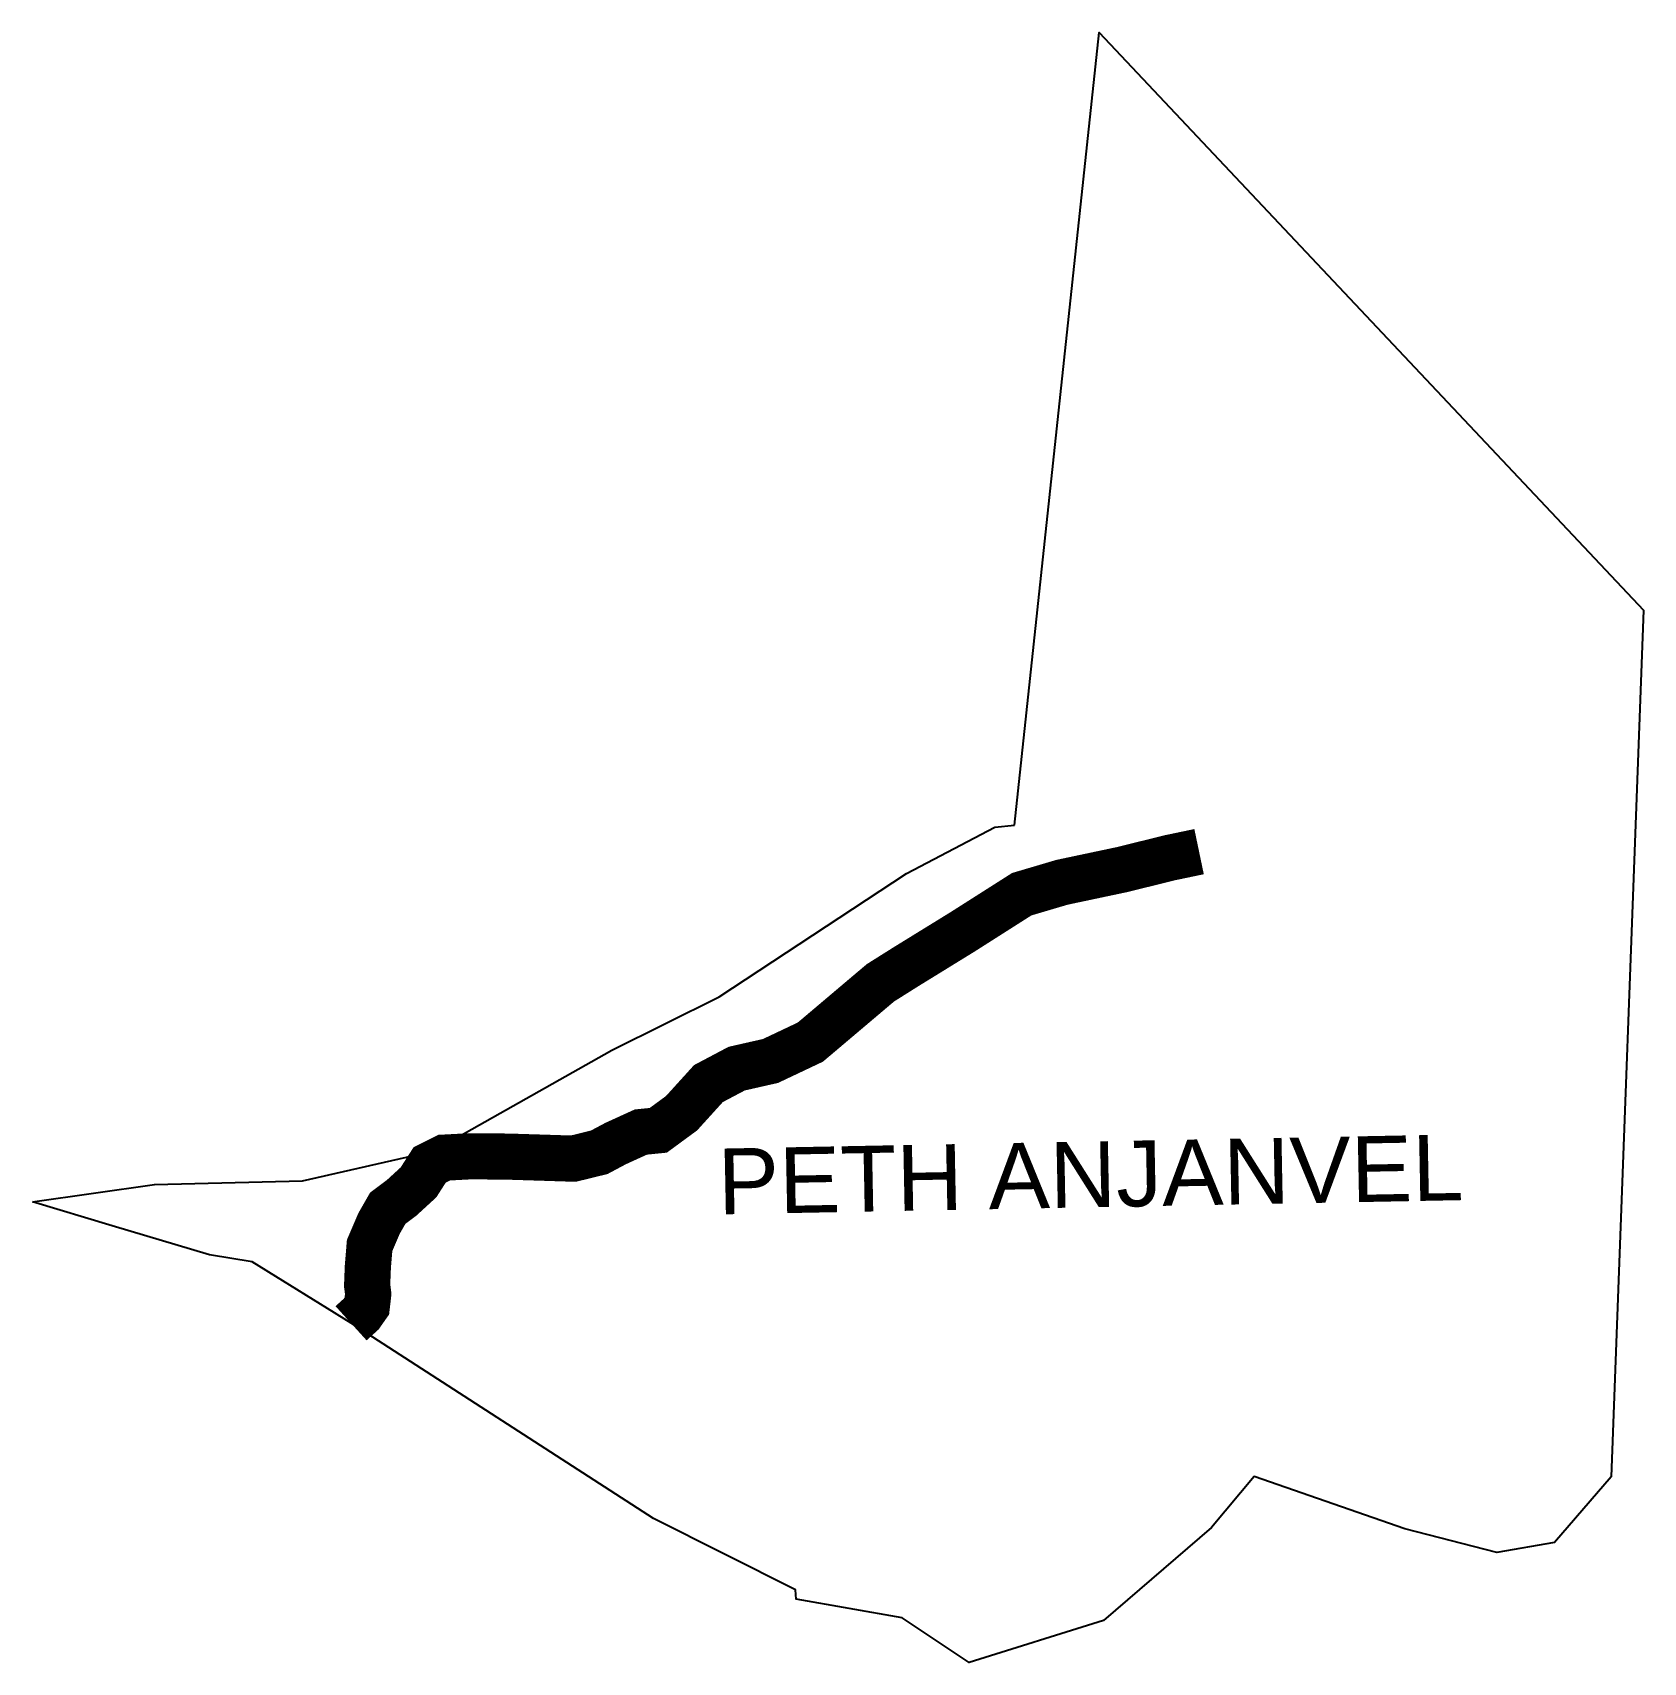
# Model space of a CAD drawing. Header units: metres. Extents: x 302634 to 304378, y 1943094 to 1944859.
import ezdxf

# ---------------------------------------------------------------- set-up
doc = ezdxf.new("R2010")
doc.units = ezdxf.units.M
doc.layers.add('NATURALLY PROTECTED', color=3, linetype='Continuous')
doc.layers.add('VILLAGE NAME', color=250, linetype='Continuous')
doc.styles.get("Standard").update_dxf_attribs({"font": 'simplex.shx'})

msp = doc.modelspace()

# ---------------------------------------------------------------- linework, layer by layer
at = {"color": 4, "flags": 128}
for points in [[(303697, 1944000.1), (303788.4, 1944858.7), (304377.7, 1944233.1), (304342.7, 1943294.4), (304281.4, 1943223.5), (304218.9, 1943212.5), (304119.5, 1943238.1), (303956.4, 1943294.7), (303910.3, 1943239.7), (303793.3, 1943139), (303647.6, 1943093.5), (303575.2, 1943141.9), (303460.6, 1943162.1), (303459.9, 1943172.3), (303305.9, 1943249.5), (302978.6, 1943460.8), (302871.6, 1943527.3), (302825.4, 1943534.8), (302720, 1943566.4), (302633.8, 1943592.3)], [(302633.8, 1943592.3), (302765.7, 1943611.2), (302925.9, 1943615), (303067, 1943647.2), (303261.1, 1943756.5), (303377, 1943814.4), (303580.1, 1943947.9), (303675.4, 1943998)], [(303675.4, 1943998), (303697, 1944000.1)]]:
    msp.add_lwpolyline(points, dxfattribs=at)
at = {"layer": 'NATURALLY PROTECTED', "const_width": 50, "flags": 128}
msp.add_lwpolyline([(303896.7, 1943971.6), (303864.2, 1943964.8), (303814.4, 1943952.4), (303748.3, 1943938.4), (303704.7, 1943925.5), (303640.6, 1943884.7), (303580.1, 1943847.4), (303551.8, 1943829.6), (303475.8, 1943765.3), (303432.7, 1943744.9), (303396.1, 1943736.6), (303365.5, 1943720.4), (303336.4, 1943688.3), (303311.2, 1943669.8), (303292.3, 1943667.9), (303265.1, 1943655.5), (303247.3, 1943646), (303219.2, 1943639.1), (303149.4, 1943641.3), (303108.2, 1943641.7), (303079.5, 1943640.2), (303063.7, 1943632.3), (303051.6, 1943613.4), (303033.5, 1943596.8), (303018.4, 1943585.5), (303008.9, 1943568.9), (302998.7, 1943545.1), (302996.8, 1943522.1), (302996, 1943501.9), (302997.2, 1943492.4), (302995.7, 1943479.5), (302989.6, 1943470.8), (302978.6, 1943460.8)], dxfattribs=at)

# ---------------------------------------------------------------- texts
at = {"layer": 'VILLAGE NAME', "insert": (303374.9, 1943649.9), "char_height": 71.235, "attachment_point": 1, "rotation": 1.1028}
msp.add_mtext_dynamic_manual_height_columns('{\\fArial|b0|i0|c0|p34;PETH ANJANVEL}', width=1029.278, gutter_width=356.2, heights=[0], dxfattribs=at)

doc.saveas('drawing.dxf')
